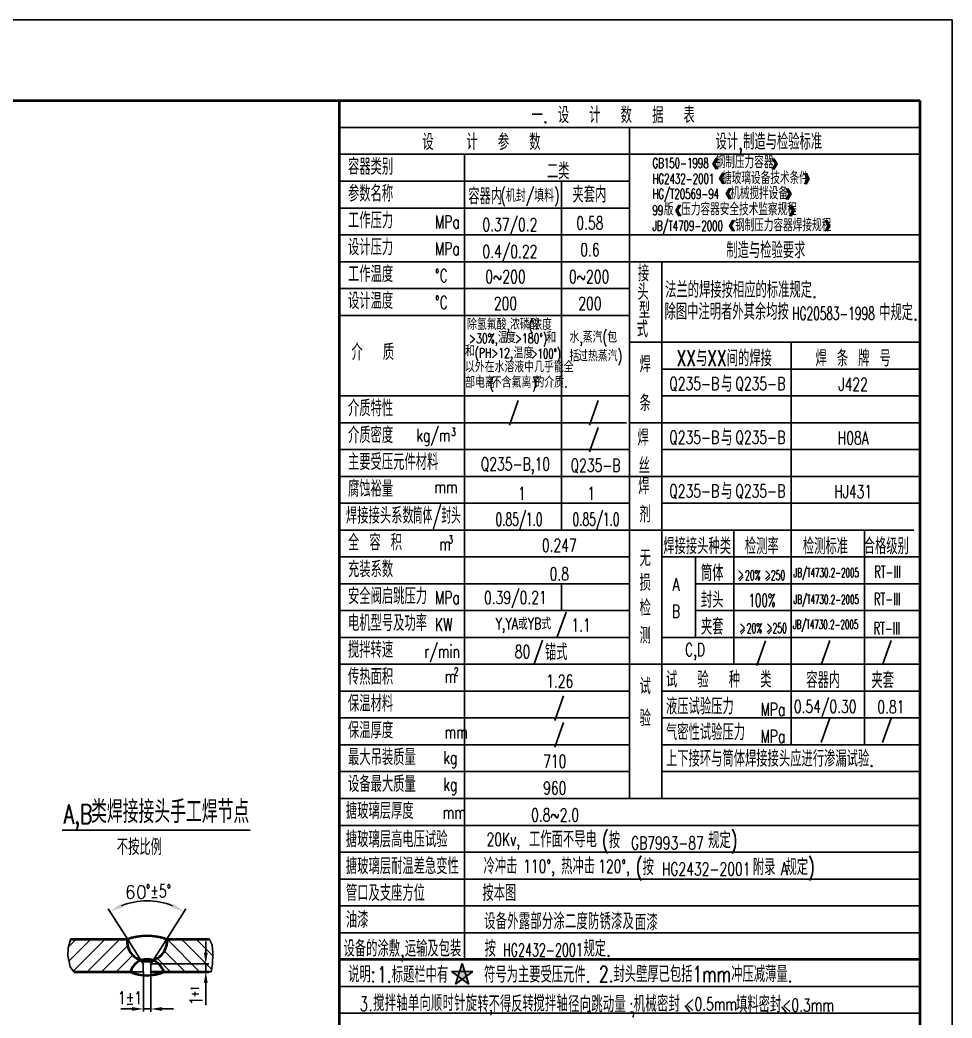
# Model space of a CAD drawing. Header units: inches. Extents: x 22 to 616, y 7 to 848.
# Drawn here: x 327.2 to 616.1, y 538.5 to 847.7 of the extents above; entities that cross this region are included whole.
import ezdxf
from ezdxf.enums import TextEntityAlignment as Align

# ---------------------------------------------------------------- set-up
doc = ezdxf.new("R2010")
doc.units = ezdxf.units.IN
doc.header["$MEASUREMENT"] = 0
doc.layers.get('DEFPOINTS').update_dxf_attribs({"lineweight": 25})
doc.layers.add('1', color=1, linetype='Continuous', lineweight=40)
doc.layers.add('4', color=7, linetype='Continuous', lineweight=25)
doc.styles.add('HZ', font='txt', dxfattribs={"width": 0.5, "bigfont": 'hztxt'})
doc.styles.get("Standard").update_dxf_attribs({"font": 'txt', "bigfont": 'gbcbig.shx'})

msp = doc.modelspace()

# ---------------------------------------------------------------- hatches: boundary and pattern name
at = {"linetype": 'ByBlock'}
h = msp.add_hatch(dxfattribs=at)
h.set_pattern_fill('ANSI31', color=0, style=0)
h.set_pattern_definition([(45, (-186.8646, 354.724), (-2.245064, 2.245064), [])])
h.paths.add_polyline_path([(361.37727, 552.82403, -0.236492684), (364.65873, 556.36352, -0.351149871), (360.37727, 562.82403), (342.87158, 562.82403), (342.12426, 560.14751), (342.0175, 557.90897), (342.76481, 554.39126), (343.83241, 552.82403)])
h = msp.add_hatch()
h.set_pattern_fill('ANSI31', color=256, angle=90, style=0)
h.set_pattern_definition([(135, (-186.8646, 354.724), (-2.245064, -2.245064), [])])
h.paths.add_polyline_path([(386.39394, 552.82403), (386.85654, 555.13744), (386.96329, 558.54855), (386.74977, 561.21348), (385.8957, 562.82403), (372.7235, 562.82403, -0.351149869), (368.44204, 556.36352, -0.236492687), (371.7235, 552.82403)])
at = {"linetype": 'Continuous'}
h = msp.add_hatch(color=256, dxfattribs=at)
h.paths.add_polyline_path([(465.00957, 552.92413), (463.43797, 552.92413), (462.95232, 551.42945), (464.22377, 550.50569), (465.49522, 551.42945)])
h.paths.add_polyline_path([(463.43797, 552.92413), (460.89507, 552.92413), (462.95232, 551.42945)])
h.paths.add_polyline_path([(464.22377, 555.34257), (463.43797, 552.92413), (465.00957, 552.92413)])
h.paths.add_polyline_path([(467.55247, 552.92413), (465.00957, 552.92413), (465.49522, 551.42945)])
h.paths.add_polyline_path([(462.95232, 551.42945), (462.16652, 549.01101), (464.22377, 550.50569)])
h.paths.add_polyline_path([(465.49522, 551.42945), (464.22377, 550.50569), (466.28102, 549.01101)])

# ---------------------------------------------------------------- linework, layer by layer
for p, q in [((22.06711, 847.72181), (616.06711, 847.72181)), ((616.06711, 847.72181), (616.06711, 6.72181)), ((426.06711, 822.72181), (606.06711, 822.72181)), ((606.06711, 814.40581), (426.06711, 814.40581)), ((516.06711, 814.40581), (516.06711, 606.50581)), ((606.06711, 806.08981), (426.06711, 806.08981)), ((464.97143, 806.08981), (464.97143, 556.60981)), ((542.95222, 804.89433), (541.96474, 803.18395)), ((543.49278, 804.89433), (542.5053, 803.18395)), ((560.3336, 804.81424), (561.32109, 803.10387)), ((560.87416, 804.81424), (561.86165, 803.10387)), ((542.95222, 801.47358), (541.96474, 803.18395)), ((543.49278, 801.47358), (542.5053, 803.18395)), ((560.3336, 801.39349), (561.32109, 803.10387)), ((560.87416, 801.39349), (561.86165, 803.10387)), ((544.97018, 800.32334), (543.98269, 798.61297)), ((544.97018, 796.9026), (543.98269, 798.61297)), ((545.51074, 800.32334), (544.52325, 798.61297)), ((545.51074, 796.9026), (544.52325, 798.61297)), ((570.28883, 800.24326), (571.27632, 798.53288)), ((570.28883, 796.82251), (571.27632, 798.53288)), ((570.8294, 800.24326), (571.81688, 798.53288)), ((570.8294, 796.82251), (571.81688, 798.53288)), ((516.06711, 797.77381), (426.06711, 797.77381)), ((495.03927, 797.77381), (495.03927, 689.66581)), ((547.08027, 795.6342), (546.09279, 793.92383)), ((547.62083, 795.6342), (546.63335, 793.92383)), ((564.62994, 795.55412), (565.61743, 793.84374)), ((565.17051, 795.55412), (566.15799, 793.84374)), ((547.08027, 792.21346), (546.09279, 793.92383)), ((547.62083, 792.21346), (546.63335, 793.92383)), ((564.62994, 792.13337), (565.61743, 793.84374)), ((565.17051, 792.13337), (566.15799, 793.84374)), ((516.06711, 789.45781), (426.06711, 789.45781)), ((531.46222, 790.39268), (530.47474, 788.68231)), ((531.46222, 786.97194), (530.47474, 788.68231)), ((532.00279, 790.39268), (531.0153, 788.68231)), ((532.00279, 786.97194), (531.0153, 788.68231)), ((565.65989, 790.39268), (566.64737, 788.68231)), ((565.65989, 786.97194), (566.64737, 788.68231)), ((566.20045, 790.39268), (567.18793, 788.68231)), ((566.20045, 786.97194), (567.18793, 788.68231)), ((548.08958, 785.67626), (547.1021, 783.96589)), ((548.63014, 785.67626), (547.64266, 783.96589)), ((576.69639, 785.67626), (577.68387, 783.96589)), ((577.23695, 785.67626), (578.22443, 783.96589)), ((548.08958, 782.25551), (547.1021, 783.96589)), ((548.63014, 782.25551), (547.64266, 783.96589)), ((576.69639, 782.25551), (577.68387, 783.96589)), ((577.23695, 782.25551), (578.22443, 783.96589)), ((606.06711, 781.14181), (426.06711, 781.14181)), ((606.06711, 772.82581), (426.06711, 772.82581)), ((526.06711, 772.82581), (526.06711, 606.50581)), ((516.06711, 764.50981), (426.06711, 764.50981)), ((516.06711, 756.19381), (426.06711, 756.19381)), ((606.06711, 747.87781), (516.06711, 747.87781)), ((566.25111, 747.83691), (566.25111, 623.13781)), ((606.06711, 739.56181), (526.06711, 739.56181)), ((516.06711, 731.24581), (426.06711, 731.24581)), ((606.06711, 731.24581), (526.06711, 731.24581)), ((515.16711, 722.92981), (426.06711, 722.92981)), ((606.06711, 722.92981), (516.06711, 722.92981)), ((516.06711, 714.61381), (426.06711, 714.61381)), ((606.06711, 714.61381), (526.06711, 714.61381)), ((515.16711, 706.29781), (426.06711, 706.29781)), ((606.06711, 706.29781), (515.16711, 706.29781)), ((516.06711, 697.98181), (426.06711, 697.98181)), ((606.06711, 697.98181), (526.06711, 697.98181)), ((515.16711, 689.66581), (426.06711, 689.66581)), ((604.26711, 689.66581), (515.16711, 689.66581)), ((548.43111, 689.66581), (548.43111, 648.08581)), ((588.97966, 689.66581), (588.97966, 623.13781)), ((516.06711, 681.34981), (426.06711, 681.34981)), ((606.06711, 681.34981), (526.06711, 681.34981)), ((536.55111, 681.34981), (536.55111, 656.40181)), ((551.23796, 675.8379), (549.85465, 674.45508)), ((549.95347, 677.0232), (551.23796, 675.8379)), ((551.33678, 675.14649), (550.15108, 673.9612)), ((559.59859, 675.82211), (558.21528, 674.43928)), ((558.31411, 677.0074), (559.59859, 675.82211)), ((559.69742, 675.13069), (558.51171, 673.94541)), ((516.06711, 673.03381), (426.06711, 673.03381)), ((495.03927, 673.03381), (495.03927, 664.71781)), ((604.26711, 673.03381), (536.55111, 673.03381)), ((606.06711, 673.03381), (536.55111, 673.03381)), ((516.06711, 664.71781), (426.06711, 664.71781)), ((604.26711, 664.71781), (536.55111, 664.71781)), ((606.06711, 664.71781), (536.55111, 664.71781)), ((551.75649, 659.42599), (550.37318, 658.04317)), ((550.47201, 660.61129), (551.75649, 659.42599)), ((551.85532, 658.73458), (550.66961, 657.5493)), ((560.11713, 659.4102), (558.73382, 658.02737)), ((558.83264, 660.5955), (560.11713, 659.4102)), ((560.21595, 658.71879), (559.03025, 657.5335)), ((516.06711, 656.40181), (426.06711, 656.40181)), ((606.06711, 656.40181), (526.06711, 656.40181)), ((606.06711, 648.08581), (426.06711, 648.08581)), ((516.06711, 639.76981), (426.06711, 639.76981)), ((604.26711, 639.76981), (526.06711, 639.76981)), ((606.06711, 639.76981), (526.06711, 639.76981)), ((516.06711, 631.45381), (426.06711, 631.45381)), ((604.26711, 631.45381), (526.06711, 631.45381)), ((606.06711, 631.45381), (526.06711, 631.45381)), ((606.06711, 631.45381), (526.06711, 631.45381)), ((516.06711, 623.13781), (426.06711, 623.13781)), ((516.06711, 614.82181), (426.06711, 614.82181)), ((606.06711, 614.82181), (526.06711, 614.82181)), ((606.06711, 606.50581), (426.06711, 606.50581)), ((606.06711, 598.18981), (426.06711, 598.18981)), ((340.24407, 596.704), (398.50396, 596.704)), ((606.06711, 589.87381), (426.06711, 589.87381)), ((606.06711, 581.55781), (426.06711, 581.55781)), ((606.06711, 573.24181), (426.06711, 573.24181)), ((360.37727, 562.82403), (360.55009, 562.82403)), ((365.37727, 555.24688), (360.55009, 562.82403)), ((367.7235, 555.24688), (372.55068, 562.82403)), ((372.7235, 562.82403), (372.55068, 562.82403)), ((606.06711, 564.92581), (426.06711, 564.92581)), ((384.75351, 558.74688), (384.75351, 562.24688)), ((365.37727, 552.82403), (365.37727, 555.24688)), ((367.7235, 555.24688), (385.75351, 555.24688)), ((367.7235, 552.82403), (367.7235, 555.24688)), ((384.75351, 555.24688), (384.75351, 552.82403)), ((464.22377, 555.34257), (462.16652, 549.01101)), ((466.28102, 549.01101), (464.22377, 555.34257)), ((365.37727, 552.82403), (361.37727, 552.82403)), ((365.42117, 552.73866), (365.42117, 540.50598)), ((367.7235, 552.82403), (367.7235, 540.40806)), ((367.7235, 552.82403), (370.21608, 552.82403)), ((386.39394, 552.82403), (371.7235, 552.82403)), ((460.89507, 552.92413), (467.55247, 552.92413)), ((460.89507, 552.92413), (466.28102, 549.01101)), ((467.55247, 552.92413), (462.16652, 549.01101)), ((384.75351, 549.32403), (384.75351, 542.42403)), ((606.06711, 548.29381), (426.06711, 548.29381)), ((361.92117, 541.29875), (358.42117, 541.29875)), ((365.42117, 541.29875), (367.7235, 541.29875)), ((371.2235, 541.29875), (374.7235, 541.29875)), ((606.06711, 539.97781), (426.06711, 539.97781))]:
    msp.add_line(p, q)
for p, q in [((526.06711, 623.13781), (606.06711, 623.13781)), ((533.30578, 542.36929), (534.74045, 540.42851)), ((563.35114, 542.00482), (564.78581, 540.06403))]:
    msp.add_line(p, q, dxfattribs=at)
at = {"color": 0, "linetype": 'ByBlock'}
for p, q in [((360.55009, 562.82403), (354.51552, 572.29641)), ((372.55068, 562.82403), (378.58525, 572.29641))]:
    msp.add_line(p, q, dxfattribs=at)
msp.add_lwpolyline([(385.8957, 562.82403), (386.74977, 561.21348), (386.96329, 558.54855), (386.85654, 555.13744), (386.39394, 552.82403)])
msp.add_arc((366.55038, 553.40545), 21.3988, 68.2257464, 111.7742536, dxfattribs=at)
for p in [(360.55009, 562.82403), (372.55068, 562.82403), (365.37727, 555.24688), (367.7235, 555.24688), (367.7235, 555.24688), (365.42117, 552.73866), (367.7235, 552.82403), (367.7235, 552.82403), (384.75351, 552.82403), (367.7235, 541.29875)]:
    msp.add_point(p)
for points in [[(358.91657, 572.68423), (358.30841, 573.87078), (355.05282, 571.45302)], [(374.79236, 573.87078), (374.1842, 572.68423), (378.04795, 571.45302)]]:
    msp.add_solid(points, dxfattribs=at)
for points in [[(384.17018, 558.74688), (385.33684, 558.74688), (384.75351, 555.24688)], [(384.17018, 549.32403), (385.33684, 549.32403), (384.75351, 552.82403)], [(361.92117, 541.88209), (361.92117, 540.71542), (365.42117, 541.29875)], [(371.2235, 541.88209), (371.2235, 540.71542), (367.7235, 541.29875)]]:
    msp.add_solid(points)
at = {"layer": '1'}
for p, q in [((32.06711, 822.72181), (606.06711, 822.72181)), ((426.06711, 822.72181), (426.06711, 397.13381)), ((606.06711, 822.72181), (606.06711, 16.72181)), ((360.37727, 562.82403), (342.87158, 562.82403)), ((385.8957, 562.82403), (372.7235, 562.82403)), ((606.06711, 556.60981), (426.06711, 556.60981)), ((343.83241, 552.82403), (361.37727, 552.82403)), ((367.7235, 552.82403), (385.75351, 552.82403))]:
    msp.add_line(p, q, dxfattribs=at)
for centre, radius, start, end in [((366.55038, 562.26609), 6.19828, 174.8355358, 5.1644647), ((366.55038, 546.14097), 17.78854, 69.694366, 110.305634), ((366.55038, 551.3189), 5.38763, 16.2224594, 163.7775383), ((366.55038, 563.77035), 12.10715, 244.7050682, 295.2949318)]:
    msp.add_arc(centre, radius, start, end, dxfattribs=at)
at = {"layer": '4'}
msp.add_lwpolyline([(342.87158, 562.82403), (342.12426, 560.14751), (342.0175, 557.90897), (342.76481, 554.39126), (343.83241, 552.82403)], dxfattribs=at)
at = {"layer": 'DEFPOINTS', "color": 0, "linetype": 'ByBlock'}
for p in [(362.52842, 574.42289), (342.87158, 562.82403), (343.83241, 552.82403)]:
    msp.add_point(p, dxfattribs=at)

# ---------------------------------------------------------------- texts
at = {"style": 'HZ'}
for s, height, width, p in [('一. 设  计  数  据  表', 5, 0.7, (511.04457, 818.50588)), ('设   计  参  数', 5, 0.7, (470.19476, 810.19236)), ('设计,制造与检验标准', 5, 0.7, (559.29476, 809.55811)), ('二类', 5, 0.7, (493.98081, 801.13235)), ('容器内', 5, 0.7, (471.36744, 793.36769)), ('(机封/填料)', 4, 0.7, (485.23853, 793.07397)), ('夹套内', 5, 0.7, (503.66765, 793.88921)), ('0.37/0.2', 4, 0.7, (479.02398, 784.00981)), ('0.58', 4, 0.7, (503.83139, 784.82196)), ('制造与检验要求', 5, 0.7, (558.35514, 776.65379)), ('0.4/0.22', 4, 0.7, (479.02398, 775.69381)), ('0.6', 4, 0.7, (503.83139, 776.50596)), ('0~200', 4, 0.7, (477.64904, 768.18996)), ('0~200', 4, 0.7, (503.58237, 768.18996)), ('200', 4, 0.7, (477.64904, 759.87396)), ('200', 4, 0.7, (503.83139, 759.87396)), ('XX与XX间的焊接', 5, 0.7, (545.48008, 743.17243)), ('焊 条 牌 号', 5, 0.7, (585.41435, 743.17243)), ('Q235-B  Q235-B', 4, 0.7, (546.39905, 734.85643)), ('与 ', 5, 0.7, (547.80579, 735.15931)), ('J422', 4, 0.7, (585.41435, 734.85643)), ('/', 5, 0.7, (480.21601, 726.00752)), ('/', 5, 0.7, (505.00086, 726.00752)), ('/', 5, 0.7, (505.00086, 717.69152)), ('与 ', 5, 0.7, (547.80579, 718.52731)), ('Q235-B  Q235-B', 4, 0.7, (546.39905, 718.22443)), ('H08A', 4, 0.7, (585.41435, 718.22443)), ('Q235-B,10', 4, 0.7, (480.72828, 709.53341)), ('Q235-B', 4, 0.7, (505.56075, 709.53341)), ('1', 4, 0.7, (482.74638, 701.05952)), ('1', 4, 0.7, (504.23046, 701.05952)), ('Q235-B  Q235-B', 4, 0.7, (546.39905, 701.59243)), ('与 ', 5, 0.7, (547.80579, 701.89531)), ('HJ431', 4, 0.7, (585.41435, 701.59243)), ('0.247', 4, 0.7, (494.32988, 684.96429)), ('焊接接头种类', 5, 0.7, (537.0628, 684.96043)), ('检测率', 5, 0.7, (557.09249, 684.96043)), ('检测标准', 5, 0.7, (576.81826, 684.96043)), ('合格级别', 5, 0.7, (595.66783, 684.96043)), ('0.8', 4, 0.7, (494.32988, 676.11152)), ('筒体', 5, 0.7, (541.73068, 676.64443)), ('JB/T4730.2-2005', 2.8, 0.58, (577.09378, 676.29392)), ('RT-III', 3.8, 0.58, (596.0777, 676.7356)), ('A', 4, 0.7, (530.51502, 672.82165)), ('20% ', 3, 0.58, (555.06256, 675.66889)), ('250', 3, 0.58, (562.14191, 675.69434)), ('0.39/0.21', 4, 0.7, (480.72828, 668.49215)), ('封头', 5, 0.7, (541.73068, 668.32843)), ('100%', 4, 0.58, (557.18788, 667.91341)), ('JB/T4730.2-2005', 2.8, 0.58, (577.09378, 667.97792)), ('RT-III', 3.8, 0.58, (595.96496, 668.28315)), ('B', 4, 0.7, (530.51502, 664.50565)), ('/', 5, 0.7, (495.06162, 660.41424)), ('夹套', 5, 0.7, (541.73068, 660.01243)), ('JB/T4730.2-2005', 2.8, 0.58, (576.89421, 660.22552)), ('20% ', 3, 0.58, (555.5811, 659.25699)), ('250', 3, 0.58, (562.66045, 659.28243)), ('RT-III', 3.8, 0.58, (595.85223, 659.26722)), ('/', 5, 0.7, (487.74061, 651.77564)), ('C,D', 4, 0.7, (536.4078, 652.01265)), ('/', 5, 0.7, (556.86876, 651.52977)), ('/', 5, 0.7, (576.81826, 651.69643)), ('/', 5, 0.7, (595.88783, 651.69643)), ('1.26', 4, 0.7, (494.46923, 642.84752)), ('容器内', 5, 0.7, (576.14154, 643.48098)), ('夹套', 5, 0.7, (594.57707, 643.38043)), ('/', 5, 0.7, (494.32988, 634.53152)), ('0.54/0.30', 4, 0.7, (576.74347, 634.73771)), ('/', 5, 0.7, (576.81826, 627.61492)), ('/', 5, 0.7, (595.88783, 627.61492)), ('/', 5, 0.7, (494.32988, 626.21552)), ('710', 4, 0.7, (492.93006, 618.04706)), ('960', 4, 0.7, (492.93006, 609.73106)), ('0.8~2.0', 4, 0.7, (493.04151, 601.41506)), ('(按        规定)', 5, 0.7, (528.58757, 593.22833)), ('20Kv,', 4, 0.7, (476.99678, 593.22833)), (' GB7993-87 ', 4, 0.7, (527.83395, 592.72607)), ('(按         附录 规定)', 5, 0.7, (545.79475, 584.91233)), ('110%%d,', 4, 0.7, (488.04843, 584.91233)), ('120%%d,', 4, 0.7, (511.28768, 584.91233)), (' HG2432-2001 ', 4, 0.7, (539.84443, 584.64989)), ('A', 4, 0.7, (564.01203, 584.7554))]:
    msp.add_text(s, height=height, dxfattribs=dict(at, width=width)).set_placement(p, align=Align.MIDDLE)
for s, height, width, p in [('容器类别', 5, 0.7, (428.84059, 799.77009)), ('         钢制压力容器         ', 3.876, 0.7, (519.13138, 801.75238)), ('         搪玻璃设备技术条件', 3.876, 0.7, (521.14933, 796.837)), ('参数名称', 5, 0.7, (428.84059, 791.45409)), ('         机械搅拌设备', 3.876, 0.7, (523.64308, 792.14786)), ('工作压力', 5, 0.7, (428.84059, 783.13809)), (' 版 压力容器安全技术监察规程 ', 3.876, 0.7, (524.31736, 787.16636)), ('MPa', 4, 0.7, (455.80668, 783.13809)), ('钢制压力容器焊接规程', 3.876, 0.7, (548.78645, 782.23226)), ('设计压力', 5, 0.7, (428.84059, 774.82209)), ('MPa', 4, 0.7, (455.80668, 774.82209)), ('工作温度', 5, 0.7, (428.84059, 766.50609)), ('%%DC', 4, 0.7, (455.80668, 766.50609)), ('接', 5, 0.7, (518.66732, 766.7522)), ('法兰的焊接按相应的标准规定.', 5, 0.7, (527.1432, 761.6125)), ('头', 5, 0.7, (518.55801, 760.96128)), ('设计温度', 5, 0.7, (428.84059, 758.19009)), ('%%DC', 4, 0.7, (455.80668, 758.19009)), ('型', 5, 0.7, (518.99388, 755.27965)), ('除图中注明者外其余均按', 5, 0.7, (526.95593, 754.85312)), ('中规定.', 5, 0.7, (593.48917, 754.61217)), ('除氢氟酸,浓磷酸 ', 3.5, 0.7, (465.73758, 751.70728)), ('浓度', 3.5, 0.7, (485.94524, 751.59994)), ('式', 5, 0.7, (518.33936, 749.48873)), ('温', 3.5, 0.7, (475.30367, 747.6397)), ('度', 3.5, 0.7, (477.78348, 747.62835)), ('水,蒸汽(包', 3.5, 0.7, (497.4752, 747.74157)), ('和 ', 3.5, 0.7, (490.3063, 747.59125)), ('介  质', 5, 0.7, (429.90958, 742.32147)), ('和', 3.5, 0.7, (465.12273, 743.4483)), ('温度', 3.5, 0.7, (480.18231, 742.83991)), ('括', 3.5, 0.7, (497.4752, 741.89118)), ('过热蒸汽)', 3.5, 0.7, (500.14407, 741.91476)), ('以外在水溶液中几乎能全', 3.5, 0.7, (465.08133, 738.52628)), ('焊', 5, 0.7, (519.21801, 738.49972)), ('部电离     ', 3.5, 0.7, (465.15022, 733.71969)), ('不含氟离子', 3.5, 0.7, (473.42888, 733.76389)), ('的介质.', 3.5, 0.7, (486.62163, 733.79229)), ('介质特性', 5, 0.7, (428.84059, 724.92609)), ('条', 5, 0.7, (519.22274, 726.54789)), ('介质密度', 5, 0.7, (428.84059, 716.61009)), ('kg/m', 4, 0.7, (450.03299, 717.06952)), ('3', 2.5, 0.6, (460.91094, 718.82085)), ('焊', 5, 0.7, (518.57377, 715.85353)), ('主要受压元件材料', 5, 0.7, (428.84059, 708.29409)), ('丝', 5, 0.7, (518.91015, 707.11083)), ('腐蚀裕量', 5, 0.7, (428.84059, 699.97809)), ('焊', 5, 0.7, (518.78596, 700.79318)), ('mm', 4, 0.7, (455.60991, 701.0746)), ('焊接接头系数', 5, 0.7, (428.20308, 691.66209)), ('筒体/封头', 5, 0.6, (448.96197, 691.66209)), ('剂', 5, 0.7, (519.12234, 692.05047)), ('全 容 积', 5, 0.7, (428.84059, 683.34609)), ('3', 2.5, 0.6, (460.02713, 685.51112)), ('m', 4, 0.7, (457.11345, 683.34609)), ('无', 5, 0.7, (519.21801, 678.47512)), ('充装系数', 5, 0.7, (428.84059, 675.03009)), ('损', 5, 0.7, (519.21801, 670.84546)), ('安全阀启跳压力', 5, 0.7, (428.84059, 666.71409)), ('MPa', 4, 0.7, (455.80769, 666.71409)), ('检', 5, 0.7, (519.21801, 663.04683)), ('电机型号及功率', 5, 0.7, (428.84059, 658.39809)), ('KW', 4, 0.7, (455.80769, 658.39809)), ('Y,YA或YB式', 3.6, 0.7, (474.595, 658.86874)), ('1.1', 4, 0.7, (498.0763, 658.272)), ('测', 5, 0.7, (519.21801, 654.51985)), ('搅拌转速', 5, 0.7, (428.84059, 650.08209)), ('r/min', 4, 0.7, (452.48043, 650.08209)), ('80', 4, 0.7, (480.53082, 650.02904)), ('锚式', 5, 0.7, (489.8815, 649.35547)), ('传热面积', 5, 0.7, (428.84059, 641.76609)), ('2', 2.5, 0.6, (461.74352, 644.61745)), ('试  验  种  类', 5, 0.7, (527.3987, 640.88118)), ('m', 4, 0.7, (458.77645, 642.38941)), ('试', 5, 0.7, (519.21801, 638.76386)), ('保温材料', 5, 0.7, (428.84059, 633.45009)), ('液压试验压力', 5, 0.7, (527.3987, 632.56518)), ('验', 5, 0.7, (519.21801, 628.89656)), ('MPa', 4, 0.7, (556.69229, 632.09641)), ('0.81', 4, 0.7, (592.92325, 632.89391)), ('保温厚度', 5, 0.7, (428.84059, 625.13409)), ('mm', 4, 0.7, (458.77195, 625.13409)), ('气密性试验压力', 5, 0.7, (527.3987, 624.56818)), ('MPa', 4, 0.7, (556.69229, 623.78041)), ('最大吊装质量', 5, 0.7, (428.84059, 616.81809)), ('上下接环与筒体焊接接头应进行渗漏试验.', 5, 0.7, (527.3987, 616.35042)), ('kg', 4, 0.7, (458.3874, 617.20219)), ('设备最大质量', 5, 0.7, (428.84059, 608.50209)), ('kg', 4, 0.7, (458.3874, 608.88619)), ('搪玻璃层厚度', 5, 0.7, (428.19596, 600.18609)), ('mm', 4, 0.7, (458.16507, 600.18609)), ('搪玻璃层高电压试验', 5, 0.7, (428.19596, 591.37975)), ('工作面不导电', 5, 0.7, (484.95851, 591.37975)), ('搪玻璃层耐温差急变性', 5, 0.7, (428.19596, 583.06375)), ('冷冲击    热冲击      ', 5, 0.7, (470.86037, 583.06375)), ('管口及支座方位', 5, 0.7, (428.19596, 574.74775)), ('按本图', 5, 0.7, (470.4977, 574.74775)), ('油漆', 5, 0.7, (428.19596, 566.43175)), ('设', 5, 0.7, (471.06354, 565.97288)), ('备', 5, 0.7, (474.63776, 565.97288)), ('外', 5, 0.7, (478.21198, 565.97288)), ('露', 5, 0.7, (481.7862, 565.97288)), ('部', 5, 0.7, (485.36042, 565.97288)), ('分', 5, 0.7, (488.93463, 565.97288)), ('涂', 5, 0.7, (492.50885, 565.97288)), ('二', 5, 0.7, (496.08307, 565.97288)), ('度', 5, 0.7, (499.65729, 565.97288)), ('防', 5, 0.7, (503.23151, 565.97288)), ('锈', 5, 0.7, (506.80573, 565.97288)), ('漆', 5, 0.7, (510.37995, 565.97288)), ('及', 5, 0.7, (513.95417, 565.97288)), ('面', 5, 0.7, (517.77015, 565.63877)), ('漆', 5, 0.7, (521.34436, 565.63877)), ('设备的涂敷,运输及包装', 5, 0.7, (427.45316, 557.52222)), ('按        规定.', 5, 0.7, (471.19358, 557.51599)), ('说明:', 5, 0.7, (428.90359, 549.5556)), ('  1.标题栏中有   符号为主要受压元件.', 5, 0.7, (431.65492, 549.44928)), ('2.封头壁厚已包括1mm冲压减薄量.', 5, 0.7, (506.62379, 549.58606)), ('搅', 5, 0.7, (436.626, 540.62497)), ('拌', 5, 0.7, (440.216, 540.62497)), ('轴', 5, 0.7, (443.806, 540.62497)), ('单', 5, 0.7, (447.396, 540.62497)), ('向', 5, 0.7, (450.986, 540.62497)), ('顺', 5, 0.7, (454.576, 540.62497)), ('时', 5, 0.7, (458.166, 540.62497)), ('针', 5, 0.7, (461.756, 540.62497)), ('旋', 5, 0.7, (465.346, 540.62497)), ('转不得反转', 5, 0.7, (468.936, 540.38501)), ('搅', 5, 0.7, (486.29936, 540.53532)), ('拌', 5, 0.7, (489.88936, 540.53532)), ('轴', 5, 0.7, (493.47936, 540.53532)), ('径', 5, 0.7, (497.06936, 540.29009)), ('向', 5, 0.7, (500.65936, 540.29009)), ('跳', 5, 0.7, (504.24936, 540.29009)), ('动', 5, 0.7, (507.83936, 540.29009)), ('量', 5, 0.7, (511.42936, 540.29009)), ('机', 5, 0.7, (517.42864, 540.40793)), ('械', 5, 0.7, (521.01864, 540.40793)), ('密', 5, 0.7, (524.60864, 540.40793)), ('封', 5, 0.7, (528.19864, 540.40793)), ('填料密封', 5, 0.7, (549.12636, 540.22788))]:
    msp.add_text(s, height=height, dxfattribs=dict(at, width=width)).set_placement(p)
for s, height, width, p in [('GB150-1998', 3.1008, 0.63, (523.2226, 801.83633)), ('HG2432-2001', 3.1008, 0.63, (523.21737, 796.97823)), ('HG/T20569-94', 3.1008, 0.63, (523.21737, 792.2891)), ('99', 3.1008, 0.63, (523.21737, 787.22306)), ('JB/T4709-2000', 3.1008, 0.63, (523.21737, 782.40383)), ('HG20583-1998', 4, 0.6, (566.50983, 754.78863)), ('(', 3, 0.7, (484.88611, 751.68128)), ('>30%,', 3, 0.7, (466.38743, 747.53113)), ('>180%%D)', 3, 0.7, (480.61353, 747.5562)), ('(PH>12,', 3, 0.7, (468.14193, 743.07333)), ('>100%%D)', 3, 0.65, (485.58329, 742.83928)), ('(', 3, 0.7, (472.71253, 733.49751)), (')', 3, 0.7, (485.94738, 733.55975)), ('HG2432-2001', 4, 0.63, (476.89402, 557.59837)), ('1%%p1', 4, 0.7, (357.5509, 542.74581)), ('3', 4.5, 0.63, (432.52444, 540.62497)), (':', 4.5, 0.63, (516.06145, 540.08194)), ('.', 4.5, 0.63, (547.22335, 540.8967)), ('.', 4.5, 0.63, (435.25882, 540.62497)), (',', 4.5, 0.63, (472.526, 540.62497)), ('.', 4.5, 0.63, (503.23199, 540.29009)), (',', 4.5, 0.63, (516.57876, 540.08194)), ('.', 4.5, 0.63, (577.26871, 540.53223))]:
    msp.add_text(s, height=height, dxfattribs=dict(width=width)).set_placement(p)
at = {"width": 0.6}
for p in [(481.85153, 692.74352), (505.72085, 692.74352)]:
    msp.add_text('0.85/1.0', height=4, dxfattribs=at).set_placement(p, align=Align.MIDDLE)
at = {"width": 0.7}
msp.add_text('+1', height=2.5, rotation=90, dxfattribs=at).set_placement((382.57565, 544.96519))
at = {"linetype": 'Continuous', "width": 0.7}
for s, p in [('<0.5mm', (533.35206, 540.84439)), ('<0.3mm', (563.39742, 540.47992))]:
    msp.add_text(s, height=4, dxfattribs=at).set_placement(p)
at = {"insert": (363.0835, 577.49072), "char_height": 4, "attachment_point": 5}
msp.add_mtext('60', dxfattribs=at)
at = {"insert": (381.75351, 543.8907), "char_height": 4, "attachment_point": 5, "rotation": 90}
msp.add_mtext('\\A1;1', dxfattribs=at)
at = {"layer": '1', "style": 'HZ', "width": 0.7}
msp.add_text('    类焊接接头手工焊节点', height=7, dxfattribs=at).set_placement((330.22546, 598.90867))
at = {"layer": '1', "width": 0.7}
msp.add_text('A,B', height=6, dxfattribs=at).set_placement((340.73392, 598.68532))
at = {"layer": '4', "style": 'HZ', "width": 0.7}
msp.add_text('不按比例', height=5, dxfattribs=at).set_placement((357.18323, 588.97437))
at = {"layer": '4', "width": 0.7}
msp.add_text('%%D%%P5%%D', height=4, dxfattribs=at).set_placement((366.12991, 575.82664))

doc.saveas('drawing.dxf')
